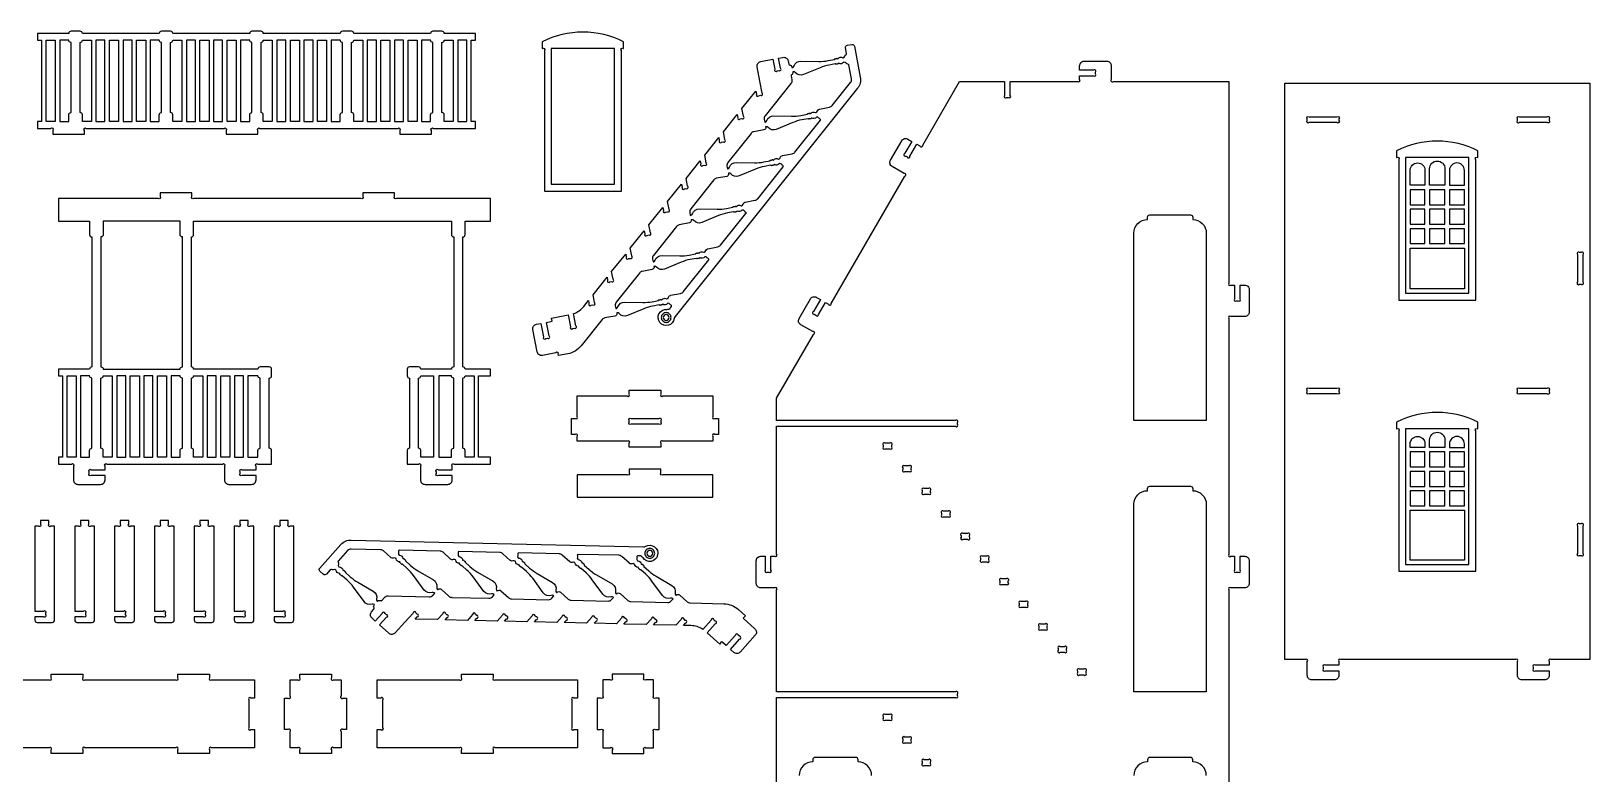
# Model space of a CAD drawing. Extents: x -1973 to 2178, y -1696 to 1934.
# Drawn here: x 524 to 2178, y 1145 to 1934 of the extents above; entities that cross this region are included whole.
import ezdxf

# ---------------------------------------------------------------- set-up
doc = ezdxf.new("R2010")
doc.units = 0
doc.header["$MEASUREMENT"] = 0
doc.layers.get('0').update_dxf_attribs({"linetype": 'CONTINUOUS'})

msp = doc.modelspace()

# ---------------------------------------------------------------- linework, layer by layer
for points in [[(580.1, 1824.5), (580.1, 1828.4, -1), (582.2, 1830.5), (728.5, 1830.5, -1), (730.6, 1828.4), (730.6, 1824.5), (764.2, 1824.5), (764.2, 1828.4, -1), (766.3, 1830.5), (912.7, 1830.5, -1), (914.8, 1828.4), (914.8, 1824.5), (948.4, 1824.5), (948.4, 1828.4, -1), (950.5, 1830.5), (995.2, 1830.5), (995.2, 1837.7), (990.8, 1837.7), (990.8, 1924.1), (995.2, 1924.1), (995.2, 1931.3), (962, 1931.3, 0.414214), (959.6, 1933.7), (950, 1933.7, 0.414214), (947.6, 1931.3), (866, 1931.3, 0.414214), (863.6, 1933.7), (854, 1933.7, 0.414214), (851.6, 1931.3), (770, 1931.3, 0.414214), (767.6, 1933.7), (758, 1933.7, 0.414214), (755.6, 1931.3), (674, 1931.3, 0.414214), (671.6, 1933.7), (662, 1933.7, 0.414214), (659.6, 1931.3), (578, 1931.3, 0.414214), (575.6, 1933.7), (566, 1933.7, 0.414214), (563.6, 1931.3), (530.5, 1931.3), (530.5, 1924.1), (534.8, 1924.1), (534.8, 1837.7), (530.5, 1837.7), (530.5, 1830.5), (544.3, 1830.5, -1), (546.5, 1828.4), (546.5, 1824.5)], [(566, 1847.3), (566, 1921.7, -0.414214), (563.6, 1924.1), (554, 1924.1), (554, 1837.7), (563.6, 1837.7), (563.6, 1844.9, -0.414214)], [(575.6, 1847.3), (575.6, 1921.7, 0.414214), (578, 1924.1), (587.6, 1924.1), (587.6, 1837.7), (578, 1837.7), (578, 1844.9, 0.414214)], [(659.6, 1837.7), (659.6, 1844.9, -0.414214), (662, 1847.3), (662, 1921.7, -0.414214), (659.6, 1924.1), (650, 1924.1), (650, 1837.7)], [(674, 1837.7), (674, 1844.9, 0.414214), (671.6, 1847.3), (671.6, 1921.7, 0.414214), (674, 1924.1), (683.6, 1924.1), (683.6, 1837.7)], [(758, 1847.3), (758, 1921.7, -0.414214), (755.6, 1924.1), (746, 1924.1), (746, 1837.7), (755.6, 1837.7), (755.6, 1844.9, -0.414214)], [(767.6, 1847.3), (767.6, 1921.7, 0.414214), (770, 1924.1), (779.6, 1924.1), (779.6, 1837.7), (770, 1837.7), (770, 1844.9, 0.414214)], [(851.6, 1837.7), (851.6, 1844.9, -0.414214), (854, 1847.3), (854, 1921.7, -0.414214), (851.6, 1924.1), (842, 1924.1), (842, 1837.7)], [(866, 1837.7), (866, 1844.9, 0.414214), (863.6, 1847.3), (863.6, 1921.7, 0.414214), (866, 1924.1), (875.6, 1924.1), (875.6, 1837.7)], [(950, 1847.3), (950, 1921.7, -0.414214), (947.6, 1924.1), (938, 1924.1), (938, 1837.7), (947.6, 1837.7), (947.6, 1844.9, -0.414214)], [(959.6, 1847.3), (959.6, 1921.7, 0.414214), (962, 1924.1), (971.6, 1924.1), (971.6, 1837.7), (962, 1837.7), (962, 1844.9, 0.414214)], [(1093.5, 1632.4), (1095.9, 1619.8, 1), (1098.4, 1618.1), (1100.1, 1618.4, 1), (1101.8, 1620.9), (1099.3, 1633.8, 0.140614), (1110.1, 1641.5), (1115.1, 1647.6), (1115.6, 1644.5, 1), (1118.1, 1642.8), (1119.9, 1643.1, 1), (1121.5, 1645.6), (1120, 1653.8), (1134.8, 1672.4), (1135.4, 1669.2, 1), (1137.9, 1667.5), (1139.6, 1667.8, 1), (1141.3, 1670.3), (1139.7, 1678.5), (1154.6, 1697.1), (1155.2, 1693.9, 1), (1157.6, 1692.2), (1159.4, 1692.5, 1), (1161, 1695), (1159.5, 1703.2), (1174.3, 1721.8), (1174.9, 1718.6, 1), (1177.4, 1716.9), (1179.1, 1717.3, 1), (1180.8, 1719.7), (1179.2, 1728), (1194.1, 1746.5), (1194.7, 1743.3, 1), (1197.1, 1741.7), (1198.9, 1742, 1), (1200.6, 1744.5), (1199, 1752.7), (1213.8, 1771.2), (1214.4, 1768.1, 1), (1216.9, 1766.4), (1218.6, 1766.7, 1), (1220.3, 1769.2), (1218.8, 1777.4), (1233.6, 1795.9), (1234.2, 1792.8, 1), (1236.6, 1791.1), (1238.4, 1791.4, 1), (1240.1, 1793.9), (1238.5, 1802.1), (1253.3, 1820.7), (1253.9, 1817.5, 1), (1256.4, 1815.8), (1258.1, 1816.1, 1), (1259.8, 1818.6), (1258.3, 1826.8), (1273.1, 1845.4), (1273.7, 1842.2, 1), (1276.1, 1840.5), (1277.9, 1840.9, 1), (1279.6, 1843.3), (1278, 1851.6), (1292.8, 1870.1), (1293.4, 1866.9, 1), (1295.9, 1865.2), (1297.6, 1865.6, 1), (1299.3, 1868), (1296.9, 1880.6), (1294.1, 1895.9, -0.414214), (1297.9, 1901.5), (1310.9, 1903.9), (1312.9, 1893.2, 1), (1315.4, 1891.6), (1317.1, 1891.9, 1), (1318.8, 1894.4), (1316.8, 1905), (1321.5, 1905.9, -0.414214), (1327.1, 1902.1), (1327.8, 1898.5, 0.352171), (1328.7, 1897.7, -0.352171), (1331, 1895.7), (1331.1, 1895.2), (1331.5, 1895.3, 0.272519), (1333.3, 1896.9, -0.328849), (1340.6, 1902), (1359.6, 1901.6, 0.051698), (1369.5, 1902.4), (1376.2, 1903.7, 0.366837), (1376.4, 1904, -0.600564), (1377.3, 1904.4, 0.39765), (1377.6, 1904.5, -0.39765), (1378.3, 1904.6, 0.39765), (1378.6, 1904.7, -0.594353), (1379.5, 1904.5, 0.584261), (1379.9, 1904.5, -0.375636), (1384.9, 1905.5, 0.187098), (1385.3, 1905.4, 0.294683), (1387.1, 1907.3, -0.244569), (1388.5, 1909, 0.352171), (1389.1, 1910), (1387.9, 1916, -0.414214), (1389.9, 1918.8), (1394.6, 1919.7, -0.414214), (1397.4, 1917.8), (1403.6, 1884.8, -0.21865), (1400.7, 1873.1), (1207.1, 1630.9, 0.134714), (1206.1, 1628.5, -0.655406), (1190.9, 1624.3, -0.655406), (1198.2, 1638.3, 0.245805), (1202.2, 1640.1), (1203.2, 1641.3, 0.507332), (1202.8, 1642.8, -0.156752), (1201.6, 1643.8, 0.294683), (1199.3, 1644.8, 0.187098), (1199, 1644.6, -0.375636), (1193.9, 1643.7, 0.584261), (1193.6, 1643.5, -0.594353), (1192.8, 1643.1, 0.39765), (1192.5, 1643, -0.39765), (1191.7, 1642.9, 0.39765), (1191.4, 1642.8, -0.600564), (1190.5, 1642.9, 0.366837), (1190.2, 1643.1), (1183.5, 1641.8, 0.051698), (1174, 1639), (1156.4, 1631.7, -0.328849), (1147.7, 1633.8, 0.272519), (1145.4, 1634.6), (1145.1, 1634.6), (1145.2, 1634, -0.414214), (1143.2, 1631.2), (1132.5, 1629.2, 0.179323), (1129.7, 1627.5), (1107.4, 1599.7, -0.179323), (1093.1, 1591.1), (1083.4, 1589.2), (1083.1, 1590.6, 1), (1080.6, 1592.3), (1066.2, 1589.5, -0.414214), (1060.6, 1593.3), (1056.1, 1616.9, -0.414214), (1060, 1622.5), (1064.7, 1623.4), (1067.4, 1609, 1), (1069.9, 1607.3), (1071.6, 1607.6, 1), (1073.3, 1610.1), (1070.6, 1624.5), (1076.5, 1625.7), (1075.8, 1629.1)], [(1066, 1915.2), (1066.3, 1915.2, -1), (1068.4, 1913.1), (1068.4, 1764), (1150, 1764), (1150, 1913.1, -1), (1152.1, 1915.2), (1152.4, 1915.2), (1152.4, 1922.4, 0.238913), (1066, 1922.4)], [(1390.5, 1898.6, -0.251154), (1388.5, 1899.7, 0.294683), (1386.2, 1900.7, 0.187098), (1385.9, 1900.5, -0.375636), (1380.9, 1899.6, 0.584261), (1380.5, 1899.4, -0.594353), (1379.7, 1899, 0.39765), (1379.4, 1898.9, -0.39765), (1378.7, 1898.8, 0.39765), (1378.3, 1898.7, -0.600564), (1377.4, 1898.8, 0.366837), (1377.1, 1899), (1370.4, 1897.7, 0.051698), (1360.9, 1894.9), (1343.3, 1887.6, -0.328849), (1334.6, 1889.7, 0.272519), (1332.4, 1890.5), (1332, 1890.5), (1332.1, 1889.9, -0.352171), (1330.6, 1887.3, 0.352171), (1330.1, 1886.2), (1330.9, 1881.9, -0.21865), (1329.9, 1878.1), (1302.6, 1843.9, 0.21865), (1301.6, 1840), (1302.2, 1837), (1302.6, 1837.1, 0.272519), (1304.4, 1838.7, -0.328849), (1311.7, 1843.8), (1330.7, 1843.4, 0.051698), (1340.6, 1844.3), (1347.4, 1845.6, 0.366837), (1347.6, 1845.8, -0.600564), (1348.4, 1846.2, 0.39765), (1348.7, 1846.3, -0.39765), (1349.4, 1846.4, 0.39765), (1349.7, 1846.5, -0.594353), (1350.6, 1846.4, 0.584261), (1351.1, 1846.3, -0.375636), (1356, 1847.3, 0.187098), (1356.4, 1847.3, 0.294683), (1358.2, 1849.1, -0.302722), (1360.1, 1851), (1360.4, 1851), (1370.9, 1853, 0.179323), (1373.7, 1854.7), (1393.2, 1879.1, 0.21865), (1394.2, 1883), (1391.4, 1897.8, 0.352171)], [(2177.8, 1878.5), (2177.8, 1266.6), (2136.8, 1266.6, 1), (2134.6, 1264.5), (2134.6, 1260.6), (2120, 1260.6, 1), (2117.8, 1258.5), (2117.8, 1256.7, 1), (2120, 1254.6), (2134.6, 1254.6), (2134.6, 1249.8, -0.414214), (2129.8, 1245), (2105.8, 1245, -0.414214), (2101, 1249.8), (2101, 1264.5, 1), (2098.9, 1266.6), (1913.7, 1266.6, 1), (1911.6, 1264.5), (1911.6, 1260.6), (1896.9, 1260.6, 1), (1894.8, 1258.5), (1894.8, 1256.7, 1), (1896.9, 1254.6), (1911.6, 1254.6), (1911.6, 1249.8, -0.414214), (1906.8, 1245), (1882.8, 1245, -0.414214), (1878, 1249.8), (1878, 1264.5, 1), (1875.9, 1266.6), (1854, 1266.6), (1854, 1878.5)], [(1308, 1796.4, -0.600564), (1308.9, 1796.8, 0.39765), (1309.2, 1796.9, -0.39765), (1309.9, 1797, 0.39765), (1310.2, 1797.1, -0.594353), (1311.1, 1797, 0.584261), (1311.5, 1796.9, -0.375636), (1316.5, 1797.9, 0.187098), (1316.9, 1797.8, 0.294683), (1318.7, 1799.7, -0.302722), (1320.6, 1801.5), (1320.9, 1801.6), (1331.3, 1803.6, 0.179323), (1334.2, 1805.3), (1361.2, 1839.1, 0.507332), (1360.8, 1840.6, -0.156752), (1359.7, 1841.5, 0.294683), (1357.3, 1842.5, 0.187098), (1357, 1842.4, -0.375636), (1352, 1841.5, 0.584261), (1351.6, 1841.3, -0.594353), (1350.8, 1840.8, 0.39765), (1350.5, 1840.7, -0.39765), (1349.8, 1840.6, 0.39765), (1349.4, 1840.6, -0.600564), (1348.5, 1840.7, 0.366837), (1348.3, 1840.8), (1341.5, 1839.6, 0.051698), (1332, 1836.7), (1314.4, 1829.4, -0.328849), (1305.8, 1831.5, 0.272519), (1303.5, 1832.4), (1303.1, 1832.3), (1303.2, 1831.8, -0.414214), (1301.3, 1828.9), (1290.5, 1826.9, 0.179323), (1287.7, 1825.2), (1263.1, 1794.4, 0.21865), (1262.1, 1790.5), (1262.7, 1787.6), (1263.1, 1787.7, 0.272519), (1264.9, 1789.3, -0.328849), (1272.2, 1794.4), (1291.2, 1794, 0.051698), (1301.1, 1794.8), (1307.9, 1796.1, 0.366837)], [(1880.1, 1842.6), (1909.5, 1842.6, -1), (1911.6, 1840.5), (1911.6, 1838.7, -1), (1909.5, 1836.6), (1880.1, 1836.6, -1), (1878, 1838.7), (1878, 1840.5, -1)], [(2132.5, 1836.6), (2103.2, 1836.6, -1), (2101, 1838.7), (2101, 1840.5, -1), (2103.2, 1842.6), (2132.5, 1842.6, -1), (2134.6, 1840.5), (2134.6, 1838.7, -1)], [(1972.7, 1799.4), (1973, 1799.4, -1), (1975.1, 1797.3), (1975.1, 1648.2), (2056.7, 1648.2), (2056.7, 1797.3, -1), (2058.8, 1799.4), (2059.1, 1799.4), (2059.1, 1806.6, 0.238913), (1972.7, 1806.6)], [(1251.7, 1744.6, 0.051698), (1261.6, 1745.4), (1268.3, 1746.7, 0.366837), (1268.5, 1746.9, -0.600564), (1269.4, 1747.4, 0.39765), (1269.7, 1747.4, -0.39765), (1270.4, 1747.6, 0.39765), (1270.7, 1747.6, -0.594353), (1271.6, 1747.5, 0.584261), (1272, 1747.5, -0.375636), (1277, 1748.4, 0.187098), (1277.4, 1748.4, 0.294683), (1279.2, 1750.2, -0.302722), (1281.1, 1752.1), (1281.3, 1752.1), (1291.8, 1754.1, 0.179323), (1294.7, 1755.8), (1321.7, 1789.6, 0.507332), (1321.3, 1791.1, -0.156752), (1320.2, 1792.1, 0.294683), (1317.8, 1793.1, 0.187098), (1317.5, 1792.9, -0.375636), (1312.5, 1792, 0.584261), (1312.1, 1791.8, -0.594353), (1311.3, 1791.4, 0.39765), (1311, 1791.3, -0.39765), (1310.3, 1791.2, 0.39765), (1309.9, 1791.1, -0.600564), (1309, 1791.2, 0.366837), (1308.7, 1791.4), (1302, 1790.1, 0.051698), (1292.5, 1787.3), (1274.9, 1780, -0.328849), (1266.3, 1782.1, 0.272519), (1264, 1782.9), (1263.6, 1782.9), (1263.7, 1782.3, -0.414214), (1261.8, 1779.5), (1251, 1777.5, 0.179323), (1248.2, 1775.8), (1223.6, 1745, 0.21865), (1222.6, 1741.1), (1223.2, 1738.1), (1223.6, 1738.2, 0.272519), (1225.4, 1739.8, -0.328849), (1232.7, 1745)], [(2002.9, 1785.9), (2002.9, 1770.1), (1987.1, 1770.1), (1987.1, 1785.9, -1)], [(2007.7, 1770.1), (2007.7, 1787.6, -1), (2024.1, 1787.6), (2024.1, 1770.1)], [(2028.9, 1785.9), (2028.9, 1770.1), (2044.7, 1770.1), (2044.7, 1785.9, 1)], [(970.5, 1462.1), (955.8, 1462.1, -1), (953.7, 1464.2), (953.7, 1465.9, -1), (955.8, 1468.1), (970.5, 1468.1), (970.5, 1471.9, -1), (972.6, 1474.1), (1011.3, 1474.1), (1011.3, 1481.3), (998.5, 1481.3), (998.5, 1567.7), (1011.3, 1567.7), (1011.3, 1574.9), (984.1, 1574.9, 0.414214), (981.7, 1577.3), (981.7, 1715.3, 0.414214), (984.1, 1717.7), (984.1, 1732.1), (1011.3, 1732.1), (1011.3, 1756.1), (911.4, 1756.1, -1), (909.2, 1758.2), (909.2, 1762.1), (875.6, 1762.1), (875.6, 1758.2, -1), (873.5, 1756.1), (696.3, 1756.1, -1), (694.2, 1758.2), (694.2, 1762.1), (660.6, 1762.1), (660.6, 1758.2, -1), (658.5, 1756.1), (552.6, 1756.1), (552.6, 1732.1), (585.7, 1732.1), (585.7, 1717.7, 0.414214), (588.1, 1715.3), (588.1, 1577.3, 0.414214), (585.7, 1574.9), (552.6, 1574.9), (552.6, 1567.7), (556.9, 1567.7), (556.9, 1481.3), (552.6, 1481.3), (552.6, 1474.1), (566.4, 1474.1, -1), (568.5, 1471.9), (568.5, 1457.3, 0.414214), (573.3, 1452.5), (597.3, 1452.5, 0.414214), (602.1, 1457.3), (602.1, 1462.1), (587.5, 1462.1, -1), (585.3, 1464.2), (585.3, 1465.9, -1), (587.5, 1468.1), (602.1, 1468.1), (602.1, 1471.9, -1), (604.3, 1474.1), (726.6, 1474.1, -1), (728.7, 1471.9), (728.7, 1457.3, 0.414214), (733.5, 1452.5), (757.5, 1452.5, 0.414214), (762.3, 1457.3), (762.3, 1462.1), (747.6, 1462.1, -1), (745.5, 1464.2), (745.5, 1465.9, -1), (747.6, 1468.1), (762.3, 1468.1), (762.3, 1471.9, -1), (764.4, 1474.1), (778.8, 1474.1), (778.8, 1488.5, 0.414214), (776.4, 1490.9), (776.4, 1565.3, 0.414214), (778.8, 1567.7), (778.8, 1574.9, 0.414214), (776.4, 1577.3), (766.8, 1577.3, 0.414214), (764.4, 1574.9), (696.1, 1574.9, 0.414214), (693.7, 1577.3), (693.7, 1715.3, 0.414214), (696.1, 1717.7), (696.1, 1732.1), (969.7, 1732.1), (969.7, 1717.7, 0.414214), (972.1, 1715.3), (972.1, 1577.3, 0.414214), (969.7, 1574.9), (937.2, 1574.9, 0.414214), (934.8, 1577.3), (925.2, 1577.3, 0.414214), (922.8, 1574.9), (922.8, 1567.7, 0.414214), (925.2, 1565.3), (925.2, 1490.9, 0.414214), (922.8, 1488.5), (922.8, 1474.1), (934.7, 1474.1, -1), (936.9, 1471.9), (936.9, 1457.3, 0.414214), (941.7, 1452.5), (965.7, 1452.5, 0.414214), (970.5, 1457.3)], [(1222.1, 1696), (1228.8, 1697.2, 0.366837), (1229, 1697.5, -0.600564), (1229.8, 1697.9, 0.39765), (1230.2, 1698, -0.39765), (1230.9, 1698.1, 0.39765), (1231.2, 1698.2, -0.594353), (1232.1, 1698.1, 0.584261), (1232.5, 1698, -0.375636), (1237.5, 1699, 0.187098), (1237.9, 1699, 0.294683), (1239.7, 1700.8, -0.302722), (1241.6, 1702.7), (1241.8, 1702.7), (1252.3, 1704.7, 0.179323), (1255.2, 1706.4), (1282.2, 1740.2, 0.507332), (1281.8, 1741.7, -0.156752), (1280.6, 1742.6, 0.294683), (1278.3, 1743.7, 0.187098), (1278, 1743.5, -0.375636), (1273, 1742.6, 0.584261), (1272.6, 1742.4, -0.594353), (1271.8, 1741.9, 0.39765), (1271.5, 1741.9, -0.39765), (1270.8, 1741.7, 0.39765), (1270.4, 1741.7, -0.600564), (1269.5, 1741.8, 0.366837), (1269.2, 1742), (1262.5, 1740.7, 0.051698), (1253, 1737.9), (1235.4, 1730.5, -0.328849), (1226.8, 1732.7, 0.272519), (1224.5, 1733.5), (1224.1, 1733.4), (1224.2, 1732.9, -0.414214), (1222.3, 1730.1), (1211.5, 1728.1, 0.179323), (1208.7, 1726.3), (1184.1, 1695.6, 0.21865), (1183.1, 1691.7), (1183.7, 1688.7), (1184.1, 1688.8, 0.272519), (1185.9, 1690.4, -0.328849), (1193.2, 1695.5), (1212.2, 1695.1, 0.051698)], [(1770.8, 1719.4), (1770.8, 1520.2), (1694, 1520.2), (1694, 1719.4, -0.414214), (1708.4, 1733.8), (1708.4, 1736.2, -0.414214), (1710.8, 1738.6), (1754, 1738.6, -0.414214), (1756.4, 1736.2), (1756.4, 1733.8, -0.414214)], [(597.7, 1577.3, -0.414214), (600.1, 1574.9), (681.7, 1574.9, -0.414214), (684.1, 1577.3), (684.1, 1715.3, -0.414214), (681.7, 1717.7), (681.7, 1732.1), (600.1, 1732.1), (600.1, 1717.7, -0.414214), (597.7, 1715.3)], [(1189.3, 1647.8, 0.366837), (1189.5, 1648.1, -0.600564), (1190.3, 1648.5, 0.39765), (1190.7, 1648.6, -0.39765), (1191.4, 1648.7, 0.39765), (1191.7, 1648.8, -0.594353), (1192.6, 1648.6, 0.584261), (1193, 1648.6, -0.375636), (1198, 1649.6, 0.187098), (1198.4, 1649.5, 0.294683), (1200.2, 1651.4, -0.302722), (1202.1, 1653.2), (1202.3, 1653.3), (1212.8, 1655.3, 0.179323), (1215.7, 1657), (1242.7, 1690.8, 0.507332), (1242.3, 1692.3, -0.156752), (1241.1, 1693.2, 0.294683), (1238.8, 1694.2, 0.187098), (1238.5, 1694.1, -0.375636), (1233.5, 1693.2, 0.584261), (1233.1, 1693, -0.594353), (1232.3, 1692.5, 0.39765), (1232, 1692.4, -0.39765), (1231.2, 1692.3, 0.39765), (1230.9, 1692.3, -0.600564), (1230, 1692.4, 0.366837), (1229.7, 1692.5), (1223, 1691.3, 0.051698), (1213.5, 1688.4), (1195.9, 1681.1, -0.328849), (1187.2, 1683.2, 0.272519), (1185, 1684.1), (1184.6, 1684), (1184.7, 1683.4, -0.414214), (1182.7, 1680.6), (1172, 1678.6, 0.179323), (1169.2, 1676.9), (1144.6, 1646.1, 0.21865), (1143.6, 1642.2), (1144.2, 1639.3), (1144.6, 1639.3, 0.272519), (1146.4, 1641, -0.328849), (1153.7, 1646.1), (1172.7, 1645.7, 0.051698), (1182.6, 1646.5)], [(2164.6, 1696.5), (2164.6, 1667.1, 1), (2166.8, 1665), (2167.6, 1665), (2168.5, 1665, 1), (2170.6, 1667.1), (2170.6, 1696.5, 1), (2168.5, 1698.6), (2166.8, 1698.6, 1)], [(1197.6, 1634.9, 0.414214), (1192.4, 1629.7, 0.414214), (1197.6, 1624.5, 0.414214), (1202.8, 1629.7, 0.414214)], [(1197.6, 1632.8, 0.414214), (1194.5, 1629.7, 0.414214), (1197.6, 1626.6, 0.414214), (1200.7, 1629.7, 0.414214)], [(588.1, 1490.9), (588.1, 1565.3, -0.414214), (585.7, 1567.7), (576.1, 1567.7), (576.1, 1481.3), (585.7, 1481.3), (585.7, 1488.5, -0.414214)], [(597.7, 1490.9), (597.7, 1565.3, 0.414214), (600.1, 1567.7), (609.7, 1567.7), (609.7, 1481.3), (600.1, 1481.3), (600.1, 1488.5, 0.414214)], [(681.7, 1481.3), (681.7, 1488.5, -0.414214), (684.1, 1490.9), (684.1, 1565.3, -0.414214), (681.7, 1567.7), (672.1, 1567.7), (672.1, 1481.3)], [(696.1, 1481.3), (696.1, 1488.5, 0.414214), (693.7, 1490.9), (693.7, 1565.3, 0.414214), (696.1, 1567.7), (705.7, 1567.7), (705.7, 1481.3)], [(766.8, 1490.9), (766.8, 1565.3, -0.414214), (764.4, 1567.7), (753.7, 1567.7), (753.7, 1481.3), (764.4, 1481.3), (764.4, 1488.5, -0.414214)], [(937.2, 1481.3), (937.2, 1488.5, 0.414214), (934.8, 1490.9), (934.8, 1565.3, 0.414214), (937.2, 1567.7), (950.5, 1567.7), (950.5, 1481.3)], [(972.1, 1490.9), (972.1, 1565.3, -0.414214), (969.7, 1567.7), (956.4, 1567.7), (956.4, 1481.3), (969.7, 1481.3), (969.7, 1488.5, -0.414214)], [(981.7, 1490.9), (981.7, 1565.3, 0.414214), (984.1, 1567.7), (993.7, 1567.7), (993.7, 1481.3), (984.1, 1481.3), (984.1, 1488.5, 0.414214)], [(1880.1, 1554.6), (1909.5, 1554.6, -1), (1911.6, 1552.5), (1911.6, 1550.7, -1), (1909.5, 1548.6), (1880.1, 1548.6, -1), (1878, 1550.7), (1878, 1552.5, -1)], [(2103.2, 1554.6), (2132.5, 1554.6, -1), (2134.6, 1552.5), (2134.6, 1550.7, -1), (2132.5, 1548.6), (2103.2, 1548.6, -1), (2101, 1550.7), (2101, 1552.5, -1)], [(1158.4, 1492), (1158.4, 1496.2, 1), (1156.3, 1498.4), (1103.2, 1498.4), (1103.2, 1503.4, 1), (1101.1, 1505.6), (1097.2, 1505.6), (1097.2, 1522.4), (1101.1, 1522.4, 1), (1103.2, 1524.5), (1103.2, 1546.4), (1156.3, 1546.4, 1), (1158.4, 1548.5), (1158.4, 1552.4), (1192, 1552.4), (1192, 1548.5, 1), (1194.1, 1546.4), (1247.2, 1546.4), (1247.2, 1524.5, 1), (1249.3, 1522.4), (1253.2, 1522.4), (1253.2, 1505.6), (1249.3, 1505.6, 1), (1247.2, 1503.4), (1247.2, 1498.4), (1194.1, 1498.4, 1), (1192, 1496.2), (1192, 1492)], [(1160.5, 1522.4), (1189.9, 1522.4, -1), (1192, 1520.2), (1192, 1518.5, -1), (1189.9, 1516.4), (1160.5, 1516.4, -1), (1158.4, 1518.5), (1158.4, 1520.2, -1)], [(1972.7, 1511.4), (1973, 1511.4, -1), (1975.1, 1509.3), (1975.1, 1360.2), (2056.7, 1360.2), (2056.7, 1509.3, -1), (2058.8, 1511.4), (2059.1, 1511.4), (2059.1, 1518.6, 0.238913), (1972.7, 1518.6)], [(2007.7, 1491.7), (2007.7, 1499.6, -1), (2024.1, 1499.6), (2024.1, 1491.7)], [(1430.1, 1490.2), (1434.9, 1490.2, 1), (1437, 1492.3), (1437, 1494.1, 1), (1434.9, 1496.2), (1430.1, 1496.2, 1), (1428, 1494.1), (1428, 1492.3, 1)], [(2002.9, 1495.5), (2002.9, 1491.7), (1987.1, 1491.7), (1987.1, 1495.5, -1)], [(2028.9, 1495.5), (2028.9, 1491.7), (2044.7, 1491.7), (2044.7, 1495.5, 1)], [(1450.8, 1466.2), (1455.5, 1466.2, 1), (1457.6, 1468.3), (1457.6, 1470.1, 1), (1455.5, 1472.2), (1450.8, 1472.2, 1), (1448.6, 1470.1), (1448.6, 1468.3, 1)], [(1247.2, 1462.8), (1194.1, 1462.8, -1), (1192, 1464.9), (1192, 1468.8), (1158.4, 1468.8), (1158.4, 1464.9, -1), (1156.3, 1462.8), (1103.2, 1462.8), (1103.2, 1438.8), (1247.2, 1438.8)], [(1471.4, 1442.2), (1476.1, 1442.2, 1), (1478.2, 1444.3), (1478.2, 1446.1, 1), (1476.1, 1448.2), (1471.4, 1448.2, 1), (1469.3, 1446.1), (1469.3, 1444.3, 1)], [(1770.8, 1431.4), (1770.8, 1232.2), (1694, 1232.2), (1694, 1431.4, -0.414214), (1708.4, 1445.8), (1708.4, 1448.2, -0.414214), (1710.8, 1450.6), (1754, 1450.6, -0.414214), (1756.4, 1448.2), (1756.4, 1445.8, -0.414214)], [(1492, 1418.2), (1496.7, 1418.2, 1), (1498.8, 1420.3), (1498.8, 1422.1, 1), (1496.7, 1424.2), (1492, 1424.2, 1), (1489.9, 1422.1), (1489.9, 1420.3, 1)], [(533.6, 1414), (533.6, 1410.2, -1), (531.5, 1408), (527.6, 1408), (527.6, 1318), (536.8, 1318, -1), (538.9, 1315.9), (538.9, 1314.2, -1), (536.8, 1312), (527.6, 1312), (527.6, 1308.4, 0.414214), (530, 1306), (546.1, 1306, 0.414214), (548.5, 1308.4), (548.5, 1408), (544.7, 1408, -1), (542.5, 1410.2), (542.5, 1414)], [(575.9, 1414), (575.9, 1410.2, -1), (573.8, 1408), (569.9, 1408), (569.9, 1318), (579.1, 1318, -1), (581.3, 1315.9), (581.3, 1314.2, -1), (579.1, 1312), (569.9, 1312), (569.9, 1308.4, 0.414214), (572.3, 1306), (588.5, 1306, 0.414214), (590.9, 1308.4), (590.9, 1408), (587, 1408, -1), (584.9, 1410.2), (584.9, 1414)], [(618.2, 1414), (618.2, 1410.2, -1), (616.1, 1408), (612.2, 1408), (612.2, 1318), (621.5, 1318, -1), (623.6, 1315.9), (623.6, 1314.2, -1), (621.5, 1312), (612.2, 1312), (612.2, 1308.4, 0.414214), (614.6, 1306), (630.8, 1306, 0.414214), (633.2, 1308.4), (633.2, 1408), (629.3, 1408, -1), (627.2, 1410.2), (627.2, 1414)], [(660.5, 1414), (660.5, 1410.2, -1), (658.4, 1408), (654.5, 1408), (654.5, 1318), (663.8, 1318, -1), (665.9, 1315.9), (665.9, 1314.2, -1), (663.8, 1312), (654.5, 1312), (654.5, 1308.4, 0.414214), (656.9, 1306), (673.1, 1306, 0.414214), (675.5, 1308.4), (675.5, 1408), (671.6, 1408, -1), (669.5, 1410.2), (669.5, 1414)], [(702.8, 1414), (702.8, 1410.2, -1), (700.7, 1408), (696.8, 1408), (696.8, 1318), (706.1, 1318, -1), (708.2, 1315.9), (708.2, 1314.2, -1), (706.1, 1312), (696.8, 1312), (696.8, 1308.4, 0.414214), (699.2, 1306), (715.4, 1306, 0.414214), (717.8, 1308.4), (717.8, 1408), (713.9, 1408, -1), (711.8, 1410.2), (711.8, 1414)], [(745.2, 1414), (745.2, 1410.2, -1), (743, 1408), (739.2, 1408), (739.2, 1318), (748.4, 1318, -1), (750.5, 1315.9), (750.5, 1314.2, -1), (748.4, 1312), (739.2, 1312), (739.2, 1308.4, 0.414214), (741.6, 1306), (757.7, 1306, 0.414214), (760.1, 1308.4), (760.1, 1408), (756.2, 1408, -1), (754.1, 1410.2), (754.1, 1414)], [(787.5, 1414), (787.5, 1410.2, -1), (785.3, 1408), (781.5, 1408), (781.5, 1318), (790.7, 1318, -1), (792.8, 1315.9), (792.8, 1314.2, -1), (790.7, 1312), (781.5, 1312), (781.5, 1308.4, 0.414214), (783.9, 1306), (800, 1306, 0.414214), (802.4, 1308.4), (802.4, 1408), (798.6, 1408, -1), (796.4, 1410.2), (796.4, 1414)], [(2164.6, 1408.5), (2164.6, 1379.1, 1), (2166.8, 1377), (2167.6, 1377), (2168.5, 1377, 1), (2170.6, 1379.1), (2170.6, 1408.5, 1), (2168.5, 1410.6), (2166.8, 1410.6, 1)], [(1241.1, 1294.8), (1249.7, 1304.4, 1), (1249.5, 1307.4), (1248.2, 1308.6, 1), (1245.2, 1308.4), (1236.4, 1298.6, 0.140614), (1223.8, 1302.6), (1215.9, 1302.8), (1218.1, 1305.2, 1), (1217.9, 1308.1), (1216.6, 1309.3, 1), (1213.6, 1309.2), (1208, 1302.9), (1184.3, 1303.5), (1186.4, 1305.9, 1), (1186.3, 1308.9), (1185, 1310.1, 1), (1182, 1309.9), (1176.4, 1303.7), (1152.6, 1304.2), (1154.8, 1306.6, 1), (1154.6, 1309.6), (1153.3, 1310.8, 1), (1150.3, 1310.6), (1144.7, 1304.4), (1121, 1305), (1123.2, 1307.4, 1), (1123, 1310.4), (1121.7, 1311.5, 1), (1118.7, 1311.4), (1113.1, 1305.2), (1089.4, 1305.7), (1091.5, 1308.1, 1), (1091.4, 1311.1), (1090.1, 1312.3, 1), (1087.1, 1312.1), (1081.5, 1305.9), (1057.8, 1306.5), (1059.9, 1308.9, 1), (1059.7, 1311.9), (1058.4, 1313, 1), (1055.4, 1312.9), (1049.8, 1306.7), (1026.1, 1307.2), (1028.3, 1309.6, 1), (1028.1, 1312.6), (1026.8, 1313.8, 1), (1023.8, 1313.6), (1018.2, 1307.4), (994.5, 1308), (996.6, 1310.3, 1), (996.5, 1313.3), (995.2, 1314.5, 1), (992.2, 1314.4), (986.6, 1308.1), (962.9, 1308.7), (965, 1311.1, 1), (964.9, 1314.1), (963.5, 1315.3, 1), (960.5, 1315.1), (955, 1308.9), (931.2, 1309.4), (933.4, 1311.8, 1), (933.2, 1314.8), (931.9, 1316, 1), (928.9, 1315.8), (920.4, 1306.3), (910, 1294.8, -0.414214), (903.2, 1294.5), (893.4, 1303.3), (900.7, 1311.4, 1), (900.5, 1314.4), (899.2, 1315.5, 1), (896.2, 1315.4), (888.9, 1307.3), (885.4, 1310.5, -0.414214), (885, 1317.3), (887.5, 1320, 0.352171), (887.6, 1321.3, -0.352171), (887.7, 1324.3), (888.1, 1324.7), (887.8, 1324.9, 0.272519), (885.4, 1325.4, -0.328849), (876.9, 1328.1), (865.7, 1343.5, 0.051698), (859, 1350.8), (853.9, 1355.4, 0.366837), (853.6, 1355.4, -0.600564), (852.8, 1355.8, 0.39765), (852.5, 1356, -0.39765), (852, 1356.5, 0.39765), (851.7, 1356.7, -0.594353), (851.3, 1357.5, 0.584261), (851.1, 1357.9, -0.375636), (847.3, 1361.3, 0.187098), (847.1, 1361.6, 0.294683), (844.5, 1361.9, -0.244569), (842.3, 1362, 0.352171), (841.1, 1361.8), (837, 1357.3, -0.414214), (833.7, 1357.1), (830.1, 1360.3, -0.414214), (829.9, 1363.7), (852.4, 1388.7, -0.21865), (863.4, 1393.4), (1173.5, 1386.2, 0.134714), (1175.9, 1386.8, -0.655406), (1188.5, 1377.2, -0.655406), (1173, 1374.5, 0.245805), (1169.1, 1376.7), (1167.5, 1376.7, 0.507332), (1166.6, 1375.5, -0.156752), (1166.5, 1374, 0.294683), (1167.2, 1371.5, 0.187098), (1167.5, 1371.3, -0.375636), (1171.2, 1367.9, 0.584261), (1171.6, 1367.7, -0.594353), (1172.5, 1367.4, 0.39765), (1172.7, 1367.1, -0.39765), (1173.2, 1366.7, 0.39765), (1173.5, 1366.4, -0.600564), (1173.9, 1365.6, 0.366837), (1174, 1365.3), (1179.1, 1360.7, 0.051698), (1187.1, 1354.9), (1203.6, 1345.3, -0.328849), (1207.1, 1337.1, 0.272519), (1207.8, 1334.8), (1208.1, 1334.6), (1208.5, 1335, -0.414214), (1211.9, 1335.1), (1220, 1327.8, 0.179323), (1223.1, 1326.6), (1258.7, 1325.8, -0.179323), (1274.2, 1319.6), (1281.6, 1312.9), (1279.3, 1310.3), (1291.7, 1299.1, -0.414214), (1292.1, 1292.3), (1276, 1274.5, -0.414214), (1269.3, 1274.1), (1265.7, 1277.3), (1275.5, 1288.2, 1), (1275.4, 1291.2), (1274, 1292.4, 1), (1271.1, 1292.3), (1261.2, 1281.4), (1258.3, 1284, 1), (1255.4, 1283.8), (1254.4, 1282.8)], [(1512.6, 1394.2), (1517.3, 1394.2, 1), (1519.5, 1396.3), (1519.5, 1398.1, 1), (1517.3, 1400.2), (1512.6, 1400.2, 1), (1510.5, 1398.1), (1510.5, 1396.3, 1)], [(849.4, 1369.9, -0.251154), (849.7, 1367.7, 0.294683), (850.3, 1365.1, 0.187098), (850.6, 1365, -0.375636), (854.4, 1361.6, 0.584261), (854.8, 1361.4, -0.594353), (855.6, 1361, 0.39765), (855.9, 1360.8, -0.39765), (856.4, 1360.3, 0.39765), (856.7, 1360.1, -0.600564), (857.1, 1359.3, 0.366837), (857.1, 1359), (862.3, 1354.4, 0.051698), (870.3, 1348.6), (886.7, 1339, -0.328849), (890.3, 1330.8, 0.272519), (891, 1328.5), (891.3, 1328.2), (891.7, 1328.6, -0.352171), (894.6, 1329.1, 0.352171), (895.8, 1329.3), (898.7, 1332.5, -0.21865), (902.4, 1334.1), (946.2, 1333.1, 0.21865), (949.9, 1334.7), (951.9, 1336.9), (951.6, 1337.2, 0.272519), (949.2, 1337.7, -0.328849), (940.7, 1340.3), (929.4, 1355.7, 0.051698), (922.8, 1363.1), (917.7, 1367.7, 0.366837), (917.4, 1367.7, -0.600564), (916.5, 1368.1, 0.39765), (916.3, 1368.3, -0.39765), (915.8, 1368.8, 0.39765), (915.5, 1369, -0.594353), (915.1, 1369.8, 0.584261), (914.9, 1370.2, -0.375636), (911, 1373.5, 0.187098), (910.9, 1373.8, 0.294683), (908.3, 1374.2, -0.302722), (905.7, 1374.6), (905.5, 1374.7), (897.6, 1381.9, 0.179323), (894.5, 1383.1), (863.2, 1383.8, 0.21865), (859.5, 1382.2), (849.5, 1371.1, 0.352171)], [(980.7, 1366.2, -0.600564), (979.8, 1366.6, 0.39765), (979.6, 1366.8, -0.39765), (979, 1367.3, 0.39765), (978.8, 1367.5, -0.594353), (978.3, 1368.3, 0.584261), (978.1, 1368.7, -0.375636), (974.3, 1372, 0.187098), (974.1, 1372.4, 0.294683), (971.6, 1372.7, -0.302722), (968.9, 1373.1), (968.8, 1373.2), (960.8, 1380.4, 0.179323), (957.7, 1381.6), (914.5, 1382.6, 0.507332), (913.5, 1381.4, -0.156752), (913.5, 1379.9, 0.294683), (914.1, 1377.4, 0.187098), (914.4, 1377.3, -0.375636), (918.2, 1373.8, 0.584261), (918.6, 1373.7, -0.594353), (919.4, 1373.3, 0.39765), (919.6, 1373.1, -0.39765), (920.2, 1372.6, 0.39765), (920.4, 1372.4, -0.600564), (920.9, 1371.6, 0.366837), (920.9, 1371.3), (926, 1366.7, 0.051698), (934, 1360.8), (950.5, 1351.2, -0.328849), (954.1, 1343.1, 0.272519), (954.8, 1340.8), (955.1, 1340.5), (955.5, 1340.9, -0.414214), (958.8, 1341.1), (967, 1333.8, 0.179323), (970.1, 1332.5), (1009.4, 1331.6, 0.21865), (1013.1, 1333.2), (1015.1, 1335.4), (1014.8, 1335.7, 0.272519), (1012.5, 1336.2, -0.328849), (1004, 1338.9), (992.7, 1354.3, 0.051698), (986.1, 1361.6), (981, 1366.2, 0.366837)], [(1056, 1352.8, 0.051698), (1049.3, 1360.1), (1044.2, 1364.7, 0.366837), (1043.9, 1364.7, -0.600564), (1043.1, 1365.1, 0.39765), (1042.8, 1365.3, -0.39765), (1042.3, 1365.8, 0.39765), (1042, 1366, -0.594353), (1041.6, 1366.8, 0.584261), (1041.4, 1367.2, -0.375636), (1037.6, 1370.6, 0.187098), (1037.4, 1370.9, 0.294683), (1034.8, 1371.2, -0.302722), (1032.2, 1371.6), (1032, 1371.8), (1024.1, 1378.9, 0.179323), (1021, 1380.1), (977.7, 1381.1, 0.507332), (976.8, 1379.9, -0.156752), (976.8, 1378.5, 0.294683), (977.4, 1375.9, 0.187098), (977.7, 1375.8, -0.375636), (981.4, 1372.4, 0.584261), (981.8, 1372.2, -0.594353), (982.7, 1371.8, 0.39765), (982.9, 1371.6, -0.39765), (983.4, 1371.1, 0.39765), (983.7, 1370.9, -0.600564), (984.1, 1370.1, 0.366837), (984.2, 1369.8), (989.3, 1365.2, 0.051698), (997.3, 1359.3), (1013.8, 1349.8, -0.328849), (1017.3, 1341.6, 0.272519), (1018.1, 1339.3), (1018.3, 1339), (1018.7, 1339.4, -0.414214), (1022.1, 1339.6), (1030.2, 1332.3, 0.179323), (1033.3, 1331), (1072.7, 1330.1, 0.21865), (1076.4, 1331.7), (1078.4, 1334), (1078.1, 1334.2, 0.272519), (1075.7, 1334.7, -0.328849), (1067.2, 1337.4)], [(1112.6, 1358.6), (1107.5, 1363.2, 0.366837), (1107.2, 1363.2, -0.600564), (1106.3, 1363.6, 0.39765), (1106.1, 1363.8, -0.39765), (1105.6, 1364.3, 0.39765), (1105.3, 1364.5, -0.594353), (1104.9, 1365.3, 0.584261), (1104.6, 1365.7, -0.375636), (1100.8, 1369.1, 0.187098), (1100.7, 1369.4, 0.294683), (1098.1, 1369.7, -0.302722), (1095.5, 1370.1), (1095.3, 1370.3), (1087.3, 1377.4, 0.179323), (1084.2, 1378.7), (1041, 1379.7, 0.507332), (1040.1, 1378.4, -0.156752), (1040, 1377, 0.294683), (1040.6, 1374.4, 0.187098), (1040.9, 1374.3, -0.375636), (1044.7, 1370.9, 0.584261), (1045.1, 1370.7, -0.594353), (1045.9, 1370.3, 0.39765), (1046.2, 1370.1, -0.39765), (1046.7, 1369.6, 0.39765), (1047, 1369.4, -0.600564), (1047.4, 1368.6, 0.366837), (1047.5, 1368.3), (1052.6, 1363.7, 0.051698), (1060.6, 1357.9), (1077, 1348.3, -0.328849), (1080.6, 1340.1, 0.272519), (1081.3, 1337.8), (1081.6, 1337.5), (1082, 1337.9, -0.414214), (1085.4, 1338.1), (1093.5, 1330.8, 0.179323), (1096.6, 1329.6), (1136, 1328.6, 0.21865), (1139.6, 1330.2), (1141.7, 1332.5), (1141.4, 1332.7, 0.272519), (1139, 1333.2, -0.328849), (1130.5, 1335.9), (1119.2, 1351.3, 0.051698)], [(1170.8, 1361.8, 0.366837), (1170.5, 1361.8, -0.600564), (1169.6, 1362.1, 0.39765), (1169.4, 1362.4, -0.39765), (1168.8, 1362.8, 0.39765), (1168.6, 1363.1, -0.594353), (1168.1, 1363.9, 0.584261), (1167.9, 1364.2, -0.375636), (1164.1, 1367.6, 0.187098), (1163.9, 1367.9, 0.294683), (1161.4, 1368.2, -0.302722), (1158.7, 1368.6), (1158.5, 1368.8), (1150.6, 1375.9, 0.179323), (1147.5, 1377.2), (1104.3, 1378.2, 0.507332), (1103.3, 1377, -0.156752), (1103.3, 1375.5, 0.294683), (1103.9, 1373, 0.187098), (1104.2, 1372.8, -0.375636), (1108, 1369.4, 0.584261), (1108.3, 1369.2, -0.594353), (1109.2, 1368.8, 0.39765), (1109.4, 1368.6, -0.39765), (1110, 1368.1, 0.39765), (1110.2, 1367.9, -0.600564), (1110.7, 1367.1, 0.366837), (1110.7, 1366.8), (1115.8, 1362.2, 0.051698), (1123.8, 1356.4), (1140.3, 1346.8, -0.328849), (1143.8, 1338.6, 0.272519), (1144.6, 1336.3), (1144.9, 1336), (1145.2, 1336.4, -0.414214), (1148.6, 1336.6), (1156.8, 1329.3, 0.179323), (1159.9, 1328.1), (1199.2, 1327.2, 0.21865), (1202.9, 1328.7), (1204.9, 1331), (1204.6, 1331.3, 0.272519), (1202.2, 1331.7, -0.328849), (1193.8, 1334.4), (1182.5, 1349.8, 0.051698), (1175.9, 1357.2)], [(1180.2, 1384.5, 0.414214), (1175, 1379.3, 0.414214), (1180.2, 1374.1, 0.414214), (1185.4, 1379.3, 0.414214)], [(1180.2, 1382.4, 0.414214), (1177.1, 1379.3, 0.414214), (1180.2, 1376.2, 0.414214), (1183.3, 1379.3, 0.414214)], [(1533.2, 1370.2), (1537.9, 1370.2, 1), (1540.1, 1372.3), (1540.1, 1374.1, 1), (1537.9, 1376.2), (1533.2, 1376.2, 1), (1531.1, 1374.1), (1531.1, 1372.3, 1)], [(1553.8, 1346.2), (1558.6, 1346.2, 1), (1560.7, 1348.3), (1560.7, 1350.1, 1), (1558.6, 1352.2), (1553.8, 1352.2, 1), (1551.7, 1350.1), (1551.7, 1348.3, 1)], [(1579.2, 1328.2), (1574.5, 1328.2, 1), (1572.3, 1326.1), (1572.3, 1324.3, 1), (1574.5, 1322.2), (1579.2, 1322.2, 1), (1581.3, 1324.3), (1581.3, 1326.1, 1)], [(1599.8, 1304.2), (1595.1, 1304.2, 1), (1593, 1302.1), (1593, 1300.3, 1), (1595.1, 1298.2), (1599.8, 1298.2, 1), (1601.9, 1300.3), (1601.9, 1302.1, 1)], [(1620.4, 1280.2), (1615.7, 1280.2, 1), (1613.6, 1278.1), (1613.6, 1276.3, 1), (1615.7, 1274.2), (1620.4, 1274.2, 1), (1622.5, 1276.3), (1622.5, 1278.1, 1)], [(852.5, 1172.9), (844.4, 1172.9, 1), (842.3, 1170.8), (842.3, 1166.9), (808.7, 1166.9), (808.7, 1170.8, 1), (806.6, 1172.9), (798.5, 1172.9), (798.5, 1190, 1), (796.4, 1192.1), (792.5, 1192.1), (792.5, 1225.7), (796.4, 1225.7, 1), (798.5, 1227.8), (798.5, 1244.9), (806.6, 1244.9, 1), (808.7, 1247), (808.7, 1250.9), (842.3, 1250.9), (842.3, 1247, 1), (844.4, 1244.9), (852.5, 1244.9), (852.5, 1227.8, 1), (854.6, 1225.7), (858.5, 1225.7), (858.5, 1192.1), (854.6, 1192.1, 1), (852.5, 1190)], [(1103.6, 1172.9), (1016.2, 1172.9, 1), (1014.1, 1170.8), (1014.1, 1166.9), (980.5, 1166.9), (980.5, 1170.8, 1), (978.4, 1172.9), (891, 1172.9), (891, 1192.1), (894.9, 1192.1, 1), (897, 1194.2), (897, 1223.6, 1), (894.9, 1225.7), (891, 1225.7), (891, 1244.9), (978.4, 1244.9, 1), (980.5, 1247), (980.5, 1250.9), (1014.1, 1250.9), (1014.1, 1247, 1), (1016.2, 1244.9), (1103.6, 1244.9), (1103.6, 1225.7), (1099.7, 1225.7, 1), (1097.6, 1223.6), (1097.6, 1194.2, 1), (1099.7, 1192.1), (1103.6, 1192.1)], [(1174, 1166.9), (1174, 1170.8, -1), (1176.1, 1172.9), (1184.2, 1172.9), (1184.2, 1190, -1), (1186.3, 1192.1), (1190.2, 1192.1), (1190.2, 1225.7), (1186.3, 1225.7, -1), (1184.2, 1227.8), (1184.2, 1244.9), (1176.1, 1244.9, -1), (1174, 1247), (1174, 1250.9), (1140.4, 1250.9), (1140.4, 1247, -1), (1138.2, 1244.9), (1130.2, 1244.9), (1130.2, 1227.8, -1), (1128, 1225.7), (1124.2, 1225.7), (1124.2, 1192.1), (1128, 1192.1, -1), (1130.2, 1190), (1130.2, 1172.9), (1138.2, 1172.9, -1), (1140.4, 1170.8), (1140.4, 1166.9)], [(1641, 1256.2), (1636.3, 1256.2, 1), (1634.2, 1254.1), (1634.2, 1252.3, 1), (1636.3, 1250.2), (1641, 1250.2, 1), (1643.2, 1252.3), (1643.2, 1254.1, 1)], [(1430.1, 1202.2), (1434.9, 1202.2, 1), (1437, 1204.3), (1437, 1206.1, 1), (1434.9, 1208.2), (1430.1, 1208.2, 1), (1428, 1206.1), (1428, 1204.3, 1)], [(1450.8, 1178.2), (1455.5, 1178.2, 1), (1457.6, 1180.3), (1457.6, 1182.1, 1), (1455.5, 1184.2), (1450.8, 1184.2, 1), (1448.6, 1182.1), (1448.6, 1180.3, 1)], [(1471.4, 1154.2), (1476.1, 1154.2, 1), (1478.2, 1156.3), (1478.2, 1158.1, 1), (1476.1, 1160.2), (1471.4, 1160.2, 1), (1469.3, 1158.1), (1469.3, 1156.3, 1)]]:
    msp.add_lwpolyline(points, format="xyb", close=True)
for points in [[(539.6, 1837.7), (539.6, 1924.1), (549.2, 1924.1), (549.2, 1837.7)], [(602, 1837.7), (602, 1924.1), (592.4, 1924.1), (592.4, 1837.7)], [(616.4, 1924.1), (616.4, 1837.7), (606.8, 1837.7), (606.8, 1924.1)], [(630.8, 1837.7), (630.8, 1924.1), (621.2, 1924.1), (621.2, 1837.7)], [(645.2, 1924.1), (645.2, 1837.7), (635.6, 1837.7), (635.6, 1924.1)], [(688.4, 1924.1), (688.4, 1837.7), (698, 1837.7), (698, 1924.1)], [(702.8, 1837.7), (702.8, 1924.1), (712.4, 1924.1), (712.4, 1837.7)], [(717.2, 1924.1), (717.2, 1837.7), (726.8, 1837.7), (726.8, 1924.1)], [(731.6, 1837.7), (731.6, 1924.1), (741.2, 1924.1), (741.2, 1837.7)], [(794, 1837.7), (794, 1924.1), (784.4, 1924.1), (784.4, 1837.7)], [(808.4, 1924.1), (808.4, 1837.7), (798.8, 1837.7), (798.8, 1924.1)], [(822.8, 1837.7), (822.8, 1924.1), (813.2, 1924.1), (813.2, 1837.7)], [(837.2, 1924.1), (837.2, 1837.7), (827.6, 1837.7), (827.6, 1924.1)], [(880.4, 1924.1), (880.4, 1837.7), (890, 1837.7), (890, 1924.1)], [(894.8, 1837.7), (894.8, 1924.1), (904.4, 1924.1), (904.4, 1837.7)], [(909.2, 1924.1), (909.2, 1837.7), (918.8, 1837.7), (918.8, 1924.1)], [(923.6, 1837.7), (923.6, 1924.1), (933.2, 1924.1), (933.2, 1837.7)], [(986, 1837.7), (986, 1924.1), (976.4, 1924.1), (976.4, 1837.7)], [(1142.8, 1915.2), (1075.6, 1915.2), (1075.6, 1771.2), (1142.8, 1771.2)], [(2049.5, 1799.4), (1982.3, 1799.4), (1982.3, 1655.4), (2049.5, 1655.4)], [(1987.1, 1749.4), (2002.9, 1749.4), (2002.9, 1765.3), (1987.1, 1765.3)], [(2007.7, 1749.4), (2024.1, 1749.4), (2024.1, 1765.3), (2007.7, 1765.3)], [(2028.9, 1749.4), (2044.7, 1749.4), (2044.7, 1765.3), (2028.9, 1765.3)], [(1987.1, 1728.8), (2002.9, 1728.8), (2002.9, 1744.6), (1987.1, 1744.6)], [(2007.7, 1728.8), (2024.1, 1728.8), (2024.1, 1744.6), (2007.7, 1744.6)], [(2028.9, 1728.8), (2044.7, 1728.8), (2044.7, 1744.6), (2028.9, 1744.6)], [(1987.1, 1708.2), (2002.9, 1708.2), (2002.9, 1724), (1987.1, 1724)], [(2007.7, 1708.2), (2024.1, 1708.2), (2024.1, 1724), (2007.7, 1724)], [(2028.9, 1708.2), (2044.7, 1708.2), (2044.7, 1724), (2028.9, 1724)], [(2044.7, 1660.2), (1987.1, 1660.2), (1987.1, 1703.4), (2044.7, 1703.4)], [(561.7, 1481.3), (561.7, 1567.7), (571.3, 1567.7), (571.3, 1481.3)], [(624.1, 1481.3), (624.1, 1567.7), (614.5, 1567.7), (614.5, 1481.3)], [(638.5, 1567.7), (638.5, 1481.3), (628.9, 1481.3), (628.9, 1567.7)], [(652.9, 1481.3), (652.9, 1567.7), (643.3, 1567.7), (643.3, 1481.3)], [(667.3, 1567.7), (667.3, 1481.3), (657.7, 1481.3), (657.7, 1567.7)], [(710.5, 1567.7), (710.5, 1481.3), (720.1, 1481.3), (720.1, 1567.7)], [(724.9, 1481.3), (724.9, 1567.7), (734.5, 1567.7), (734.5, 1481.3)], [(739.3, 1567.7), (739.3, 1481.3), (748.9, 1481.3), (748.9, 1567.7)], [(2049.5, 1511.4), (1982.3, 1511.4), (1982.3, 1367.4), (2049.5, 1367.4)], [(1987.1, 1471), (2002.9, 1471), (2002.9, 1486.9), (1987.1, 1486.9)], [(2007.7, 1471), (2024.1, 1471), (2024.1, 1486.9), (2007.7, 1486.9)], [(2028.9, 1471), (2044.7, 1471), (2044.7, 1486.9), (2028.9, 1486.9)], [(1987.1, 1450.4), (2002.9, 1450.4), (2002.9, 1466.2), (1987.1, 1466.2)], [(2007.7, 1450.4), (2024.1, 1450.4), (2024.1, 1466.2), (2007.7, 1466.2)], [(2028.9, 1450.4), (2044.7, 1450.4), (2044.7, 1466.2), (2028.9, 1466.2)], [(1987.1, 1429.8), (2002.9, 1429.8), (2002.9, 1445.6), (1987.1, 1445.6)], [(2007.7, 1429.8), (2024.1, 1429.8), (2024.1, 1445.6), (2007.7, 1445.6)], [(2028.9, 1429.8), (2044.7, 1429.8), (2044.7, 1445.6), (2028.9, 1445.6)], [(2044.7, 1372.2), (1987.1, 1372.2), (1987.1, 1425), (2044.7, 1425)]]:
    msp.add_lwpolyline(points, close=True)
for points in [[(1314.8, 1090.3), (1314.8, 1226.2), (1504.7, 1226.2, 1), (1506.8, 1228.3), (1506.8, 1230.1, 1), (1504.7, 1232.2), (1314.8, 1232.2), (1314.8, 1340.5, 1), (1312.7, 1342.6), (1298, 1342.6, -0.414214), (1293.2, 1347.4), (1293.2, 1371.4, -0.414214), (1298, 1376.2), (1302.8, 1376.2), (1302.8, 1361.5, 1), (1305, 1359.4), (1306.7, 1359.4, 1), (1308.8, 1361.5), (1308.8, 1376.2), (1312.7, 1376.2, 1), (1314.8, 1378.3), (1314.8, 1514.2), (1504.7, 1514.2, 1), (1506.8, 1516.3), (1506.8, 1518.1, 1), (1504.7, 1520.2), (1314.8, 1520.2), (1314.8, 1544.2), (1353.9, 1611.8, 1), (1353.1, 1614.7), (1340.4, 1622, -0.414214), (1338.6, 1628.6), (1350.6, 1649.4, -0.414214), (1357.2, 1651.1), (1361.3, 1648.7), (1354, 1636, 1), (1354.8, 1633.1), (1356.3, 1632.2, 1), (1359.2, 1633), (1366.5, 1645.7), (1369.9, 1643.8, 1), (1372.8, 1644.6), (1450.9, 1779.8, 1), (1450.1, 1782.7), (1437.4, 1790, -0.414214), (1435.6, 1796.6), (1447.6, 1817.4, -0.414214), (1454.2, 1819.1), (1458.3, 1816.7), (1451, 1804, 1), (1451.8, 1801.1), (1453.3, 1800.2, 1), (1456.2, 1801), (1463.5, 1813.7), (1466.9, 1811.8, 1), (1469.8, 1812.6), (1508.8, 1880.2), (1556.8, 1880.2), (1556.8, 1865.5, 1), (1558.9, 1863.4), (1560.7, 1863.4, 1), (1562.8, 1865.5), (1562.8, 1880.2), (1634.3, 1880.2, 1), (1636.4, 1882.3), (1636.4, 1886.2), (1651.1, 1886.2, 1), (1653.2, 1888.3), (1653.2, 1890.1, 1), (1651.1, 1892.2), (1636.4, 1892.2), (1636.4, 1897, -0.414214), (1641.2, 1901.8), (1665.2, 1901.8, -0.414214), (1670, 1897), (1670, 1882.3, 1), (1672.2, 1880.2), (1794.8, 1880.2), (1794.8, 1666.3, 1), (1797, 1664.2), (1800.8, 1664.2), (1800.8, 1649.5, 1), (1803, 1647.4), (1804.7, 1647.4, 1), (1806.8, 1649.5), (1806.8, 1664.2), (1811.6, 1664.2, -0.414214), (1816.4, 1659.4), (1816.4, 1635.4, -0.414214), (1811.6, 1630.6), (1797, 1630.6, 1), (1794.8, 1628.5), (1794.8, 1378.3, 1), (1797, 1376.2), (1800.8, 1376.2), (1800.8, 1361.5, 1), (1803, 1359.4), (1804.7, 1359.4, 1), (1806.8, 1361.5), (1806.8, 1376.2), (1811.6, 1376.2, -0.414214), (1816.4, 1371.4), (1816.4, 1347.4, -0.414214), (1811.6, 1342.6), (1797, 1342.6, 1), (1794.8, 1340.5), (1794.8, 1090.3, 1)], [(443, 1244.9), (542.8, 1244.9, 1), (544.9, 1247), (544.9, 1250.9), (578.5, 1250.9), (578.5, 1247, 1), (580.6, 1244.9), (677.2, 1244.9, 1), (679.3, 1247), (679.3, 1250.9), (712.9, 1250.9), (712.9, 1247, 1), (715, 1244.9), (760.8, 1244.9), (760.8, 1225.7), (756.9, 1225.7, 1), (754.8, 1223.6), (754.8, 1194.2, 1), (756.9, 1192.1), (760.8, 1192.1), (760.8, 1172.9), (715, 1172.9, 1), (712.9, 1170.8), (712.9, 1166.9), (679.3, 1166.9), (679.3, 1170.8, 1), (677.2, 1172.9), (580.6, 1172.9, 1), (578.5, 1170.8), (578.5, 1166.9), (544.9, 1166.9), (544.9, 1170.8, 1), (542.8, 1172.9), (443, 1172.9)], [(1415.6, 1143.4, 0.414214), (1401.2, 1157.8), (1401.2, 1160.2, 0.414214), (1398.8, 1162.6), (1355.6, 1162.6, 0.414214), (1353.2, 1160.2), (1353.2, 1157.8, 0.414214), (1338.8, 1143.4)], [(1770.8, 1143.4, 0.414214), (1756.4, 1157.8), (1756.4, 1160.2, 0.414214), (1754, 1162.6), (1710.8, 1162.6, 0.414214), (1708.4, 1160.2), (1708.4, 1157.8, 0.414214), (1694, 1143.4)]]:
    msp.add_lwpolyline(points, format="xyb")

doc.saveas('drawing.dxf')
